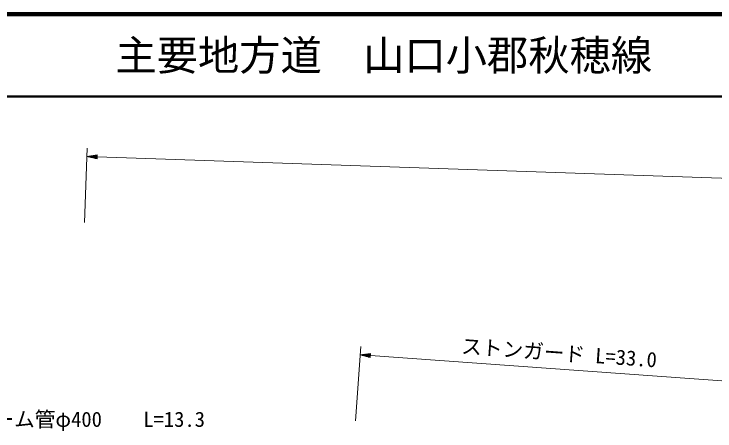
# Model space of a CAD drawing. Units: millimetres, scale not verified. Extents: x 40000 to 680000, y 20000 to 380000.
# Drawn here: x 204456 to 289352, y 329505 to 380000 of the extents above; entities that cross this region are included whole.
import ezdxf
from ezdxf.enums import TextEntityAlignment as Align

# ---------------------------------------------------------------- set-up
doc = ezdxf.new("R2010")
doc.units = ezdxf.units.MM
doc.header["$LTSCALE"] = 1000
for name, color, linetype, lineweight in [('M-STR-HTXT', 7, 'Continuous', 13), ('M-TTL', 2, 'Continuous', 140), ('M-TTL-LINE', 7, 'Continuous', 50)]:
    doc.layers.add(name, color=color, linetype=linetype, lineweight=lineweight)
doc.layers.add('M-TTL-TXT', color=7, linetype='Continuous')
doc.styles.add('ＭＳ ゴシック', font='')
doc.styles.get('ＭＳ ゴシック').set_extended_font_data('MS Gothic')

msp = doc.modelspace()

# ---------------------------------------------------------------- linework, layer by layer
at = {"layer": 'M-STR-HTXT'}
for p, q in [((213003, 354753), (213312, 363748)), ((213278, 362748), (214536, 362955)), ((213278, 362748), (214519, 362456)), ((213278, 362748), (214527, 362705)), ((214525, 362655), (213526, 362690)), ((214529, 362755), (213529, 362790)), ((213774, 362631), (214524, 362605)), ((213781, 362831), (214531, 362805)), ((214522, 362555), (214022, 362573)), ((214532, 362855), (214033, 362873)), ((214270, 362514), (214520, 362506)), ((214284, 362914), (214534, 362905)), ((214519, 362456), (214536, 362955)), ((214527, 362705), (574549, 350306)), ((245799, 330746), (246444, 339723)), ((246372, 338726), (247637, 338885)), ((247622, 338686), (246625, 338758)), ((246878, 338790), (247626, 338736)), ((247629, 338786), (247131, 338822)), ((247384, 338853), (247633, 338836)), ((247601, 338387), (247637, 338885)), ((246372, 338726), (247601, 338387)), ((246372, 338726), (247619, 338636)), ((247615, 338586), (246618, 338658)), ((246864, 338590), (247612, 338536)), ((247608, 338486), (247109, 338522)), ((247355, 338454), (247604, 338437)), ((247619, 338636), (293059, 335371))]:
    msp.add_line(p, q, dxfattribs=at)
at = {"layer": 'M-TTL'}
msp.add_line((680000, 380000), (40000, 380000), dxfattribs=at)
at = {"layer": 'M-TTL-LINE'}
msp.add_line((40000, 370000), (680000, 370000), dxfattribs=at)

# ---------------------------------------------------------------- texts
at = {"layer": 'M-STR-HTXT', "style": 'ＭＳ ゴシック'}
msp.add_text('ストンガード L=33.0', height=1833, rotation=355.89, dxfattribs=at).set_placement((270375, 337502), align=Align.BOTTOM_CENTER)
msp.add_text('ヒューム管φ400\u3000\u3000L=13.3', height=1833, dxfattribs=at).set_placement((212277, 329454), align=Align.BOTTOM_CENTER)
at = {"layer": 'M-TTL-TXT', "style": 'ＭＳ ゴシック'}
msp.add_text('主要地方道\u3000山口小郡秋穂線', height=3666, dxfattribs=at).set_placement((216734, 375000), align=Align.MIDDLE_LEFT)

doc.saveas('drawing.dxf')
